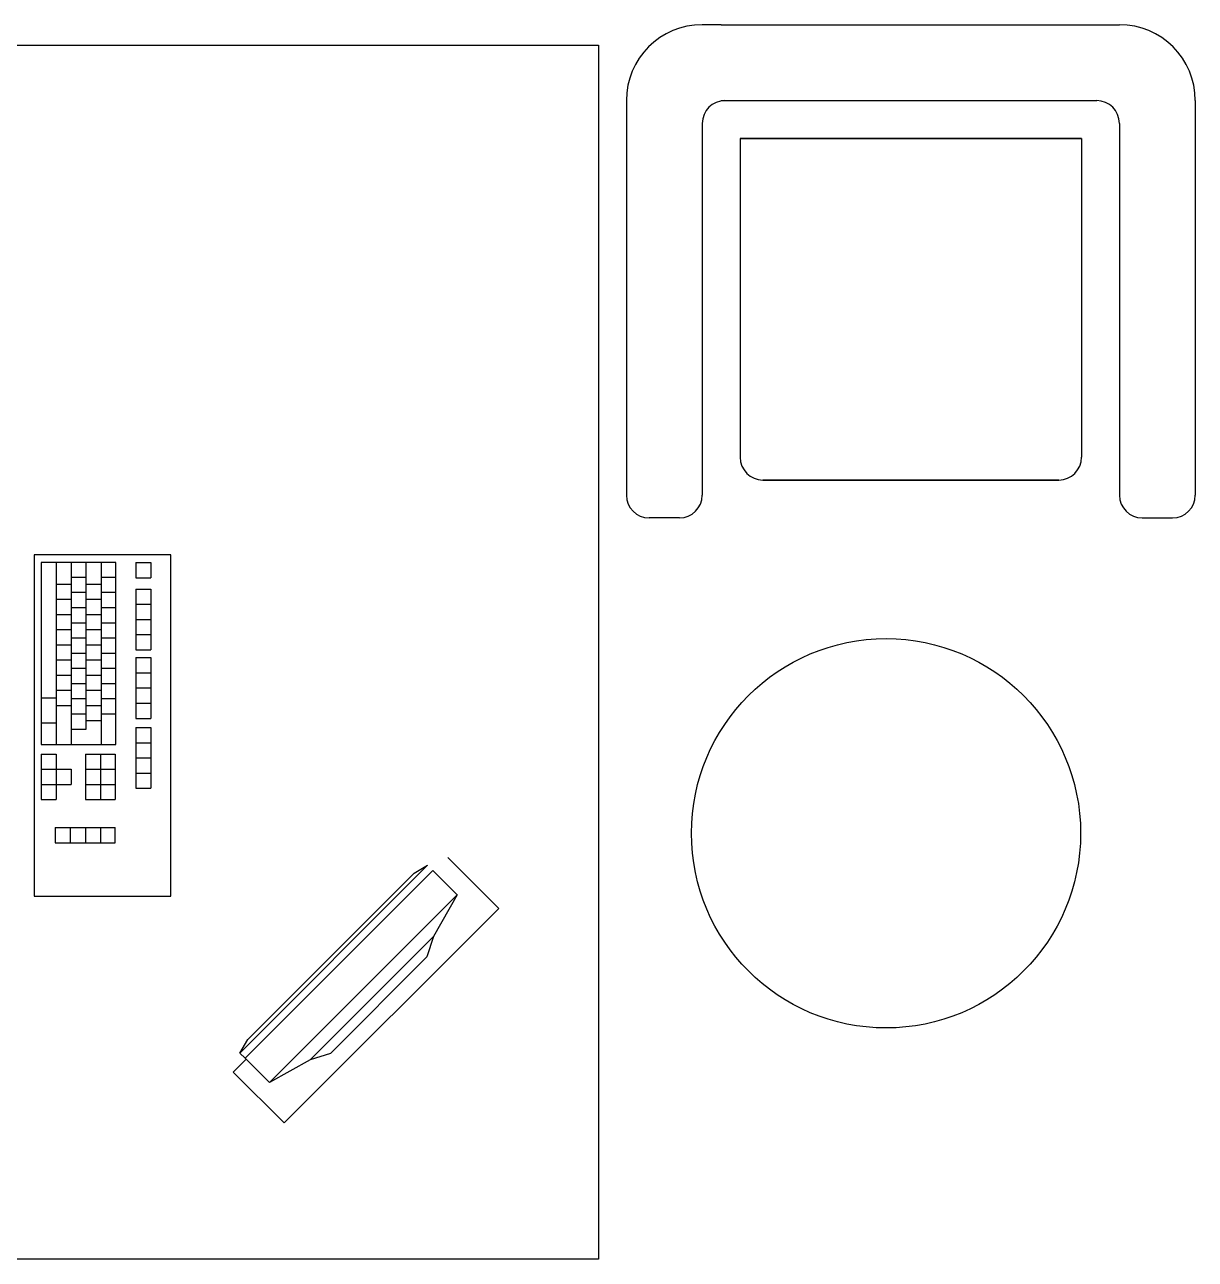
# Model space of a CAD drawing. Header units: centimetres. Extents: x 681015 to 688218, y 3995806 to 4004619.
# Drawn here: x 682881.9 to 683036.2, y 4002212.6 to 4002375.3 of the extents above; entities that cross this region are included whole.
import ezdxf

# ---------------------------------------------------------------- set-up
doc = ezdxf.new("R2010")
doc.units = ezdxf.units.CM
doc.header["$LTSCALE"] = 100
doc.header["$MEASUREMENT"] = 0
doc.layers.add('A-TEFRİŞ 2', color=35, linetype='Continuous')

msp = doc.modelspace()

# ---------------------------------------------------------------- linework, layer by layer
at = {"layer": 'A-TEFRİŞ 2'}
for p, q in [((682973.73, 4002375.27), (682971.23, 4002375.27)), ((682973.73, 4002375.27), (683026.23, 4002375.27)), ((682961.23, 4002365.27), (682961.23, 4002313.27)), ((682973.73, 4002365.27), (683023.23, 4002365.27)), ((682973.73, 4002365.27), (682974.23, 4002365.27)), ((683036.23, 4002365.27), (683036.23, 4002313.27)), ((682971.23, 4002362.27), (682971.23, 4002313.27)), ((683026.23, 4002362.27), (683026.23, 4002313.27)), ((682976.23, 4002360.27), (682976.23, 4002318.27)), ((682976.23, 4002360.27), (683021.23, 4002360.27)), ((683021.23, 4002360.27), (682976.23, 4002360.27)), ((682976.23, 4002360.27), (682976.23, 4002318.27)), ((683021.23, 4002360.27), (683021.23, 4002318.27)), ((683021.23, 4002360.27), (683021.23, 4002318.27)), ((682979.23, 4002315.27), (683018.23, 4002315.27)), ((683018.23, 4002315.27), (682979.23, 4002315.27)), ((682968.23, 4002310.27), (682964.23, 4002310.27)), ((683029.23, 4002310.27), (683033.23, 4002310.27))]:
    msp.add_line(p, q, dxfattribs=at)
for points in [[(682957.56, 4002372.59), (682957.56, 4002212.59), (682877.56, 4002212.59), (682877.56, 4002372.59), (682957.56, 4002372.59)], [(682884.09, 4002304.42), (682884.09, 4002286.51)], [(682886.06, 4002304.42), (682884.09, 4002304.42)], [(682886.06, 4002304.42), (682886.06, 4002301.52)], [(682888.03, 4002304.42), (682886.06, 4002304.42)], [(682888.03, 4002304.42), (682888.03, 4002302.42)], [(682890, 4002304.42), (682888.03, 4002304.42)], [(682891.98, 4002304.42), (682890, 4002304.42)], [(682890, 4002304.42), (682890, 4002301.52)], [(682891.98, 4002304.42), (682891.98, 4002302.42)], [(682893.95, 4002304.42), (682891.98, 4002304.42)], [(682893.95, 4002302.42), (682893.95, 4002304.42)], [(682896.58, 4002304.4), (682898.56, 4002304.4)], [(682896.58, 4002304.4), (682896.58, 4002302.4)], [(682898.56, 4002304.4), (682898.56, 4002302.4)], [(682888.03, 4002302.42), (682887.99, 4002302.42)], [(682888.03, 4002302.42), (682888.03, 4002301.52)], [(682889.97, 4002302.42), (682888.03, 4002302.42)], [(682893.95, 4002302.42), (682891.98, 4002302.42)], [(682891.98, 4002302.42), (682891.98, 4002300.43)], [(682893.95, 4002300.43), (682893.95, 4002302.42)], [(682896.58, 4002302.4), (682898.56, 4002302.4)], [(682886.06, 4002301.52), (682886.06, 4002299.52)], [(682886.06, 4002301.52), (682886.06, 4002301.52)], [(682888.03, 4002301.52), (682886.06, 4002301.52)], [(682888.03, 4002300.43), (682887.99, 4002300.43)], [(682888.03, 4002301.52), (682888.03, 4002300.43)], [(682888.03, 4002300.43), (682888.03, 4002299.52)], [(682889.97, 4002300.43), (682888.03, 4002300.43)], [(682890, 4002301.52), (682889.97, 4002301.52)], [(682890, 4002301.52), (682890, 4002299.52)], [(682891.94, 4002301.52), (682890, 4002301.52)], [(682891.98, 4002300.43), (682891.98, 4002298.42)], [(682893.95, 4002300.43), (682891.98, 4002300.43)], [(682893.95, 4002298.42), (682893.95, 4002300.43)], [(682896.58, 4002300.9), (682896.58, 4002298.9)], [(682896.58, 4002300.9), (682898.56, 4002300.9)], [(682898.56, 4002300.9), (682898.56, 4002298.9)], [(682886.06, 4002299.52), (682886.06, 4002297.52)], [(682886.06, 4002299.52), (682886.06, 4002299.52)], [(682888.03, 4002299.52), (682886.06, 4002299.52)], [(682888.03, 4002299.52), (682888.03, 4002298.42)], [(682890, 4002299.52), (682890, 4002297.52)], [(682891.94, 4002299.52), (682890, 4002299.52)], [(682896.58, 4002298.9), (682898.56, 4002298.9)], [(682896.58, 4002298.9), (682896.58, 4002296.9)], [(682898.56, 4002298.9), (682898.56, 4002296.9)], [(682886.06, 4002297.52), (682886.06, 4002295.52)], [(682886.06, 4002297.52), (682886.06, 4002297.52)], [(682888.03, 4002297.52), (682886.06, 4002297.52)], [(682888.03, 4002298.42), (682888.03, 4002297.52)], [(682889.97, 4002298.42), (682888.03, 4002298.42)], [(682888.03, 4002297.52), (682888.03, 4002296.42)], [(682890, 4002297.52), (682890, 4002295.52)], [(682891.94, 4002297.52), (682890, 4002297.52)], [(682891.98, 4002298.42), (682891.98, 4002296.42)], [(682893.95, 4002298.42), (682891.98, 4002298.42)], [(682893.95, 4002296.42), (682893.95, 4002298.42)], [(682888.03, 4002296.42), (682888.03, 4002295.52)], [(682889.97, 4002296.42), (682888.03, 4002296.42)], [(682891.98, 4002296.42), (682891.98, 4002294.42)], [(682893.95, 4002296.42), (682891.98, 4002296.42)], [(682893.95, 4002294.42), (682893.95, 4002296.42)], [(682896.58, 4002296.9), (682898.56, 4002296.9)], [(682896.58, 4002296.9), (682896.58, 4002294.9)], [(682898.56, 4002296.9), (682898.56, 4002294.9)], [(682886.06, 4002295.52), (682886.06, 4002293.52)], [(682886.06, 4002295.52), (682886.06, 4002295.52)], [(682888.03, 4002295.52), (682886.06, 4002295.52)], [(682888.03, 4002295.52), (682888.03, 4002294.42)], [(682888.03, 4002294.42), (682888.03, 4002293.52)], [(682889.97, 4002294.42), (682888.03, 4002294.42)], [(682890, 4002295.52), (682890, 4002293.52)], [(682891.94, 4002295.52), (682890, 4002295.52)], [(682891.98, 4002294.42), (682891.98, 4002292.42)], [(682893.95, 4002294.42), (682891.98, 4002294.42)], [(682893.95, 4002292.42), (682893.95, 4002294.42)], [(682896.58, 4002294.9), (682898.56, 4002294.9)], [(682896.58, 4002294.9), (682896.58, 4002292.9)], [(682898.56, 4002294.9), (682898.56, 4002292.9)], [(682888.03, 4002293.52), (682886.06, 4002293.52)], [(682886.06, 4002293.52), (682886.06, 4002293.52)], [(682886.06, 4002293.52), (682886.06, 4002291.52)], [(682888.03, 4002293.52), (682888.03, 4002292.42)], [(682888.03, 4002292.42), (682888.03, 4002291.52)], [(682889.97, 4002292.42), (682888.03, 4002292.42)], [(682890, 4002293.52), (682890, 4002291.52)], [(682891.94, 4002293.52), (682890, 4002293.52)], [(682891.98, 4002292.42), (682891.98, 4002290.42)], [(682893.95, 4002292.42), (682891.98, 4002292.42)], [(682893.95, 4002290.42), (682893.95, 4002292.42)], [(682896.58, 4002292.9), (682898.56, 4002292.9)], [(682886.06, 4002291.52), (682886.06, 4002289.52)], [(682886.06, 4002291.52), (682886.06, 4002291.52)], [(682888.03, 4002291.52), (682886.06, 4002291.52)], [(682888.03, 4002291.52), (682888.03, 4002290.42)], [(682890, 4002291.52), (682890, 4002289.52)], [(682891.94, 4002291.52), (682890, 4002291.52)], [(682896.58, 4002291.87), (682896.58, 4002289.87)], [(682896.58, 4002291.87), (682898.56, 4002291.87)], [(682898.56, 4002291.87), (682898.56, 4002289.87)], [(682886.06, 4002289.52), (682886.06, 4002287.52)], [(682886.06, 4002289.52), (682886.06, 4002289.52)], [(682888.03, 4002289.52), (682886.06, 4002289.52)], [(682888.03, 4002290.42), (682888.03, 4002289.52)], [(682889.97, 4002290.42), (682888.03, 4002290.42)], [(682888.03, 4002289.52), (682888.03, 4002288.42)], [(682890, 4002289.52), (682890, 4002287.52)], [(682891.94, 4002289.52), (682890, 4002289.52)], [(682891.98, 4002290.42), (682891.98, 4002288.42)], [(682893.95, 4002290.42), (682891.98, 4002290.42)], [(682893.95, 4002288.42), (682893.95, 4002290.42)], [(682896.58, 4002289.87), (682896.58, 4002287.87)], [(682896.58, 4002289.87), (682898.56, 4002289.87)], [(682898.56, 4002289.87), (682898.56, 4002287.87)], [(682886.06, 4002287.52), (682886.06, 4002286.51)], [(682886.06, 4002287.52), (682886.06, 4002287.52)], [(682888.03, 4002287.52), (682886.06, 4002287.52)], [(682888.03, 4002288.42), (682888.03, 4002287.52)], [(682889.97, 4002288.42), (682888.03, 4002288.42)], [(682888.03, 4002287.52), (682888.03, 4002286.43)], [(682890, 4002287.52), (682890, 4002285.52)], [(682891.94, 4002287.52), (682890, 4002287.52)], [(682891.98, 4002288.42), (682891.98, 4002286.43)], [(682893.95, 4002288.42), (682891.98, 4002288.42)], [(682893.95, 4002286.43), (682893.95, 4002288.42)], [(682896.58, 4002287.87), (682896.58, 4002285.87)], [(682896.58, 4002287.87), (682898.56, 4002287.87)], [(682898.56, 4002287.87), (682898.56, 4002285.87)], [(682884.09, 4002286.51), (682884.09, 4002283.25)], [(682886.06, 4002286.51), (682884.09, 4002286.51)], [(682886.07, 4002286.51), (682886.06, 4002286.51)], [(682886.06, 4002286.51), (682886.06, 4002285.52)], [(682888.03, 4002286.43), (682888.03, 4002285.52)], [(682889.97, 4002286.43), (682888.03, 4002286.43)], [(682891.98, 4002286.43), (682891.98, 4002284.42)], [(682893.95, 4002286.43), (682891.98, 4002286.43)], [(682893.95, 4002284.42), (682893.95, 4002286.43)], [(682896.58, 4002285.87), (682896.58, 4002283.87)], [(682896.58, 4002285.87), (682898.56, 4002285.87)], [(682898.56, 4002285.87), (682898.56, 4002283.87)], [(682886.06, 4002285.52), (682886.06, 4002283.25)], [(682886.06, 4002285.52), (682886.06, 4002285.52)], [(682888.03, 4002285.52), (682886.06, 4002285.52)], [(682888.03, 4002285.52), (682888.03, 4002284.42)], [(682888.03, 4002284.42), (682888.03, 4002282.42)], [(682889.97, 4002284.42), (682888.03, 4002284.42)], [(682890, 4002285.52), (682890, 4002283.52)], [(682891.94, 4002285.52), (682890, 4002285.52)], [(682891.98, 4002284.42), (682891.98, 4002280.42)], [(682893.95, 4002284.42), (682891.98, 4002284.42)], [(682893.95, 4002280.42), (682893.95, 4002284.42)], [(682884.09, 4002283.25), (682884.09, 4002280.42)], [(682886.06, 4002283.25), (682884.09, 4002283.25)], [(682886.06, 4002283.25), (682886.06, 4002280.42)], [(682886.07, 4002283.25), (682886.06, 4002283.25)], [(682890, 4002283.52), (682890, 4002282.42)], [(682891.94, 4002283.52), (682890, 4002283.52)], [(682896.58, 4002283.87), (682898.56, 4002283.87)], [(682896.58, 4002282.65), (682896.58, 4002280.65)], [(682896.58, 4002282.65), (682898.56, 4002282.65)], [(682898.56, 4002282.65), (682898.56, 4002280.65)], [(682888.03, 4002282.42), (682888.03, 4002280.42)], [(682890, 4002282.42), (682888.03, 4002282.42)], [(682890, 4002282.42), (682890, 4002282.4)], [(682884.09, 4002280.42), (682886.06, 4002280.42)], [(682886.06, 4002280.42), (682888.03, 4002280.42)], [(682888.03, 4002280.42), (682891.98, 4002280.42)], [(682891.98, 4002280.42), (682893.95, 4002280.42)], [(682896.58, 4002280.65), (682896.58, 4002278.65)], [(682896.58, 4002280.65), (682898.56, 4002280.65)], [(682898.56, 4002280.65), (682898.56, 4002278.65)], [(682884.09, 4002279.16), (682884.09, 4002277.16)], [(682884.09, 4002279.16), (682886.06, 4002279.16)], [(682886.06, 4002279.16), (682886.06, 4002277.16)], [(682889.92, 4002279.16), (682889.92, 4002277.16)], [(682889.92, 4002279.16), (682891.89, 4002279.16)], [(682891.89, 4002279.16), (682891.89, 4002277.16)], [(682891.89, 4002279.16), (682893.86, 4002279.16)], [(682893.86, 4002279.16), (682893.86, 4002277.16)], [(682896.58, 4002278.65), (682896.58, 4002276.65)], [(682896.58, 4002278.65), (682898.56, 4002278.65)], [(682898.56, 4002278.65), (682898.56, 4002276.65)], [(682884.09, 4002277.16), (682884.09, 4002275.16)], [(682884.09, 4002277.16), (682886.06, 4002277.16)], [(682886.06, 4002277.16), (682886.06, 4002275.16)], [(682886.06, 4002277.16), (682888.03, 4002277.16)], [(682888.03, 4002277.16), (682888.03, 4002275.16)], [(682889.92, 4002277.16), (682889.92, 4002275.16)], [(682889.92, 4002277.16), (682891.89, 4002277.16)], [(682891.89, 4002277.16), (682893.86, 4002277.16)], [(682891.89, 4002277.16), (682891.89, 4002275.16)], [(682893.86, 4002277.16), (682893.86, 4002275.16)], [(682896.58, 4002276.65), (682896.58, 4002274.65)], [(682896.58, 4002276.65), (682898.56, 4002276.65)], [(682898.56, 4002276.65), (682898.56, 4002274.65)], [(682884.09, 4002275.16), (682884.09, 4002273.16)], [(682884.09, 4002275.16), (682886.06, 4002275.16)], [(682886.06, 4002275.16), (682886.06, 4002273.16)], [(682886.06, 4002275.16), (682888.03, 4002275.16)], [(682889.92, 4002275.16), (682889.92, 4002273.16)], [(682889.92, 4002275.16), (682891.89, 4002275.16)], [(682891.89, 4002275.16), (682891.89, 4002273.16)], [(682891.89, 4002275.16), (682893.86, 4002275.16)], [(682893.86, 4002275.16), (682893.86, 4002273.16)], [(682896.58, 4002274.65), (682898.56, 4002274.65)], [(682884.09, 4002273.16), (682886.06, 4002273.16)], [(682889.92, 4002273.16), (682891.89, 4002273.16)], [(682891.89, 4002273.16), (682893.86, 4002273.16)], [(682885.93, 4002269.48), (682885.93, 4002267.46), (682893.86, 4002267.46), (682893.86, 4002269.48)], [(682885.93, 4002269.48), (682887.9, 4002269.48)], [(682887.9, 4002269.48), (682887.9, 4002267.48)], [(682887.9, 4002269.48), (682889.88, 4002269.48)], [(682889.92, 4002269.48), (682889.92, 4002267.48)], [(682889.92, 4002269.48), (682891.89, 4002269.48)], [(682891.89, 4002269.48), (682891.89, 4002267.48)], [(682891.89, 4002269.48), (682893.86, 4002269.48)], [(682911.11, 4002238.94), (682909.42, 4002237.25), (682916.12, 4002230.55), (682944.4, 4002258.83), (682937.7, 4002265.53)], [(682910.99, 4002239.07), (682910.28, 4002239.77), (682911.34, 4002241.54), (682933.26, 4002263.46), (682935.03, 4002264.52)], [(682910.28, 4002239.77), (682935.03, 4002264.52)], [(682935.74, 4002263.82), (682938.93, 4002260.62), (682935.8, 4002255.14), (682934.94, 4002252.45), (682922.21, 4002239.72), (682919.53, 4002238.88), (682914.18, 4002235.87), (682910.99, 4002239.07)], [(682935.74, 4002263.82), (682910.99, 4002239.07)], [(682914.18, 4002235.87), (682938.93, 4002260.62)], [(682935.8, 4002255.14), (682919.66, 4002239)], [(682934.94, 4002252.45), (682922.21, 4002239.72)], [(682919.66, 4002239), (682919.53, 4002238.88)]]:
    msp.add_lwpolyline(points, dxfattribs=at)
msp.add_lwpolyline([(682901.18, 4002260.43), (682901.18, 4002305.42), (682883.18, 4002305.42), (682883.18, 4002260.43)], close=True, dxfattribs=at)
msp.add_circle((682995.46, 4002268.72), 25.65, dxfattribs=at)
for centre, radius, start, end in [((682971.23, 4002365.27), 10, 90, 180), ((683026.23, 4002365.27), 10, 0, 90), ((682974.23, 4002362.27), 3, 90, 180), ((683023.23, 4002362.27), 3, 0, 90), ((682979.23, 4002318.27), 3, 180, 270), ((682979.23, 4002318.27), 3, 180, 270), ((683018.23, 4002318.27), 3, 270, 0), ((683018.23, 4002318.27), 3, 270, 0), ((682964.23, 4002313.27), 3, 180, 270), ((682968.23, 4002313.27), 3, 270, 0), ((683029.23, 4002313.27), 3, 180, 270), ((683033.23, 4002313.27), 3, 270, 0)]:
    msp.add_arc(centre, radius, start, end, dxfattribs=at)

doc.saveas('drawing.dxf')
